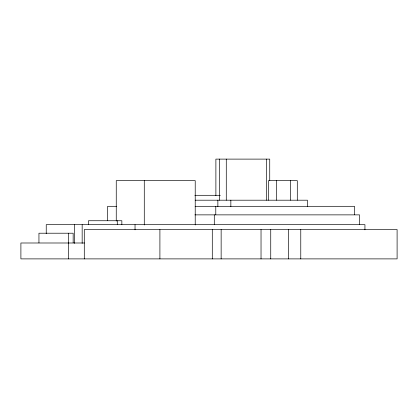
<?xml version="1.0" encoding="UTF-8"?>
<svg xmlns="http://www.w3.org/2000/svg" width="418" height="418" viewBox="0 0 418 418"><rect width="100%" height="100%" fill="white"/><g stroke="black" fill="none" stroke-linecap="round" stroke-linejoin="round"><path stroke-width="0.63" d="M194.856 195.305L220.317 195.305M195.201 200.196L307.423 200.196L307.423 206.717M116.732 206.309L107.645 206.309L107.645 220.589M195.117 206.309L354.501 206.309L354.501 214.747M194.898 214.868L359.511 214.868L359.511 224.581M84.467 242.994L20.9 242.994L20.9 258.888L397.1 258.888L397.1 229.545L84.29 229.545L84.29 258.888M364.94 229.822L364.94 224.654L46.236 224.654L46.236 233.693M300.772 229.545L300.772 258.888M297.297 200.196L297.297 180.633L268.539 180.633L268.539 200.196M290.547 180.633L290.547 200.196M288.566 229.545L288.566 258.888M276.679 180.633L276.679 200.196M270.739 229.545L270.739 258.888M269.735 180.633L269.735 159.112L215.887 159.112L215.887 195.629M266.407 159.112L266.407 200.196M261.031 229.545L261.031 258.888M230.851 200.196L230.851 206.717M226.279 159.112L226.279 200.196M221.143 229.545L221.143 258.888M219.675 159.112L219.675 200.196M217.867 200.196L217.867 206.717M215.787 206.309L215.787 214.747M214.293 214.868L214.293 224.581M212.292 229.545L212.292 258.888M195.222 224.978L195.222 180.633L116.251 180.633L116.251 221.065M159.906 229.545L159.906 258.888M144.278 180.633L144.278 224.978M135.035 224.654L135.035 229.822M121.852 224.618L121.852 220.741L88.47 220.741L88.47 224.618M117.28 220.741L117.28 224.618M82.163 224.654L82.163 243.386M74.482 224.654L74.482 243.386M73.16 242.842L73.16 233.213L38.947 233.213L38.947 242.842M68.542 242.994L68.542 258.888M68.489 233.213L68.489 242.842"/></g></svg>
